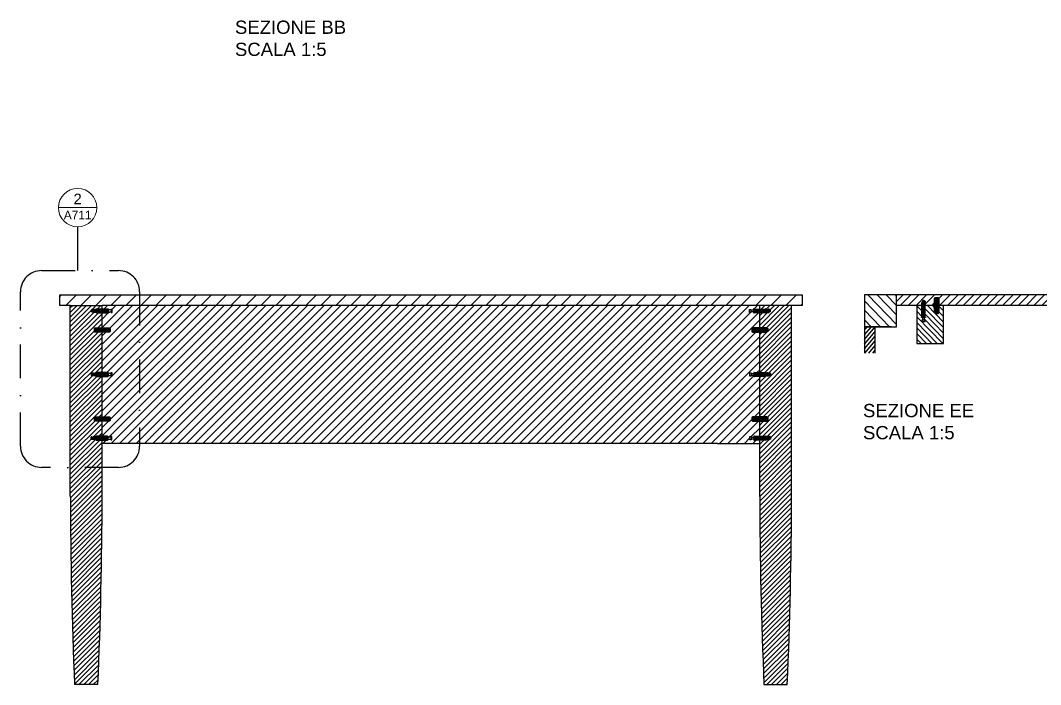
# Model space of a CAD drawing. Header units: millimetres. Extents: x 233 to 6102, y 2 to 2508.
# Drawn here: x 4511.7 to 4704, y 1886 to 2011.3 of the extents above; entities that cross this region are included whole.
import ezdxf
from ezdxf.enums import TextEntityAlignment as Align

# ---------------------------------------------------------------- set-up
doc = ezdxf.new("R2010")
doc.units = ezdxf.units.MM
doc.linetypes.add('TRATTOPUNTO2', pattern=[12.7, 6.35, -3.175, 0, -3.175])
doc.layers.add('A-ANNO-SYMB', color=202, linetype='Continuous', lineweight=18)
for name, color, linetype in [('ALTRE LINEE', 70, 'Continuous'), ('CONTRONO SEZIONI', 26, 'Continuous'), ('G-ANNO-GEOMETRY', 7, 'Continuous'), ('SIMBOLI', 201, 'Continuous'), ('Viti', 3, 'Continuous')]:
    doc.layers.add(name, color=color, linetype=linetype)
doc.styles.add('ARIAL', font='arial.ttf')
doc.styles.get("Standard").update_dxf_attribs({"font": 'arial.ttf'})

# ---------------------------------------------------------------- blocks, each defined once
blk = doc.blocks.new('DETAGLI')
at = {"layer": 'A-ANNO-SYMB', "linetype": 'Continuous'}
blk.add_line((486.66, 356.17), (504.76, 356.17), dxfattribs=at)
blk.add_circle((495.71, 356.17), 9.05, dxfattribs=at)
for tag, p in [('TAVOLA', (495.71, 362.76)), ('SEZIONE', (495.71, 354.67))]:
    blk.add_attdef(tag, text='', height=5, dxfattribs=at).set_placement(p, align=Align.TOP_CENTER)

msp = doc.modelspace()

# ---------------------------------------------------------------- hatches: boundary and pattern name
at = {"layer": 'ALTRE LINEE'}
h = msp.add_hatch(dxfattribs=at)
h.set_pattern_fill('ANSI31', color=256, scale=0.63)
h.set_pattern_definition([(45, (4449.871, 2099.3109), (-1.41439, 1.41439), [])])
h.paths.add_polyline_path([(4659.07, 1957.49), (4659.07, 1959.49), (4519.07, 1959.49), (4519.07, 1957.49), (4521.07, 1957.48), (4527.07, 1957.48), (4535.06, 1957.48)])
h = msp.add_hatch(dxfattribs=at)
h.set_pattern_fill('ANSI31', color=256, scale=0.39, angle=269)
h.set_pattern_definition([(314, (4214.6004, 2010.1503), (0.8907225, 0.8601607), [])])
h.paths.add_polyline_path([(4676.86, 1959.49), (4670.86, 1959.49), (4670.86, 1953.49), (4676.86, 1953.49)])
h.paths.add_polyline_path([(4730.11, 1959.49), (4730.11, 1953.49), (4736.11, 1953.49), (4736.11, 1959.49)])
h = msp.add_hatch(dxfattribs=at)
h.set_pattern_fill('ANSI31', color=256, scale=0.33)
h.set_pattern_definition([(45, (4214.6004, 2010.1503), (-0.7408711, 0.7408711), [])])
edge = h.paths.add_edge_path()
edge.add_line((4722.12, 1957.49), (4722.12, 1958.86))
edge.add_line((4722.12, 1958.86), (4722.52, 1958.86))
edge.add_line((4722.52, 1958.86), (4722.52, 1959.49))
edge.add_line((4722.52, 1959.49), (4676.86, 1959.49))
edge.add_line((4676.86, 1959.49), (4676.86, 1957.49))
edge.add_line((4676.86, 1957.49), (4681.67, 1957.49))
edge.add_line((4681.67, 1957.49), (4681.67, 1957.55))
edge.add_line((4681.67, 1957.55), (4681.76, 1957.58))
edge.add_line((4681.76, 1957.58), (4681.76, 1957.68))
edge.add_line((4681.76, 1957.68), (4681.67, 1957.65))
edge.add_line((4681.67, 1957.65), (4681.67, 1957.72))
edge.add_line((4681.67, 1957.72), (4681.76, 1957.74))
edge.add_line((4681.76, 1957.74), (4681.76, 1957.82))
edge.add_line((4681.76, 1957.82), (4681.67, 1957.8))
edge.add_line((4681.67, 1957.8), (4681.67, 1957.86))
edge.add_line((4681.67, 1957.86), (4681.76, 1957.88))
edge.add_line((4681.76, 1957.88), (4681.76, 1957.96))
edge.add_line((4681.76, 1957.96), (4681.67, 1957.94))
edge.add_line((4681.67, 1957.94), (4681.67, 1958))
edge.add_line((4681.67, 1958), (4681.76, 1958.02))
edge.add_line((4681.76, 1958.02), (4681.76, 1958.1))
edge.add_line((4681.76, 1958.1), (4681.67, 1958.08))
edge.add_line((4681.67, 1958.08), (4681.67, 1958.14))
edge.add_line((4681.67, 1958.14), (4681.76, 1958.16))
edge.add_line((4681.76, 1958.16), (4681.76, 1958.34))
edge.add_arc((4681.96, 1958.14), 0.285, 43.7004, 136.2996, ccw=False)
edge.add_line((4682.17, 1958.34), (4682.17, 1958.28))
edge.add_line((4682.17, 1958.28), (4682.25, 1958.3))
edge.add_line((4682.25, 1958.3), (4682.25, 1958.24))
edge.add_line((4682.25, 1958.24), (4682.17, 1958.21))
edge.add_line((4682.17, 1958.21), (4682.17, 1958.14))
edge.add_line((4682.17, 1958.14), (4682.25, 1958.16))
edge.add_line((4682.25, 1958.16), (4682.25, 1958.1))
edge.add_line((4682.25, 1958.1), (4682.17, 1958.07))
edge.add_line((4682.17, 1958.07), (4682.17, 1958))
edge.add_line((4682.17, 1958), (4682.25, 1958.02))
edge.add_line((4682.25, 1958.02), (4682.25, 1957.96))
edge.add_line((4682.25, 1957.96), (4682.17, 1957.93))
edge.add_line((4682.17, 1957.93), (4682.17, 1957.85))
edge.add_line((4682.17, 1957.85), (4682.25, 1957.88))
edge.add_line((4682.25, 1957.88), (4682.25, 1957.81))
edge.add_line((4682.25, 1957.81), (4682.17, 1957.79))
edge.add_line((4682.17, 1957.79), (4682.17, 1957.69))
edge.add_line((4682.17, 1957.69), (4682.25, 1957.71))
edge.add_line((4682.25, 1957.71), (4682.25, 1957.65))
edge.add_line((4682.25, 1957.65), (4682.17, 1957.63))
edge.add_line((4682.17, 1957.63), (4682.17, 1957.49))
edge.add_line((4682.17, 1957.49), (4684.05, 1957.49))
edge.add_line((4684.05, 1957.49), (4684.05, 1958.86))
edge.add_line((4684.05, 1958.86), (4684.17, 1959.01))
edge.add_line((4684.17, 1959.01), (4684.73, 1959.01))
edge.add_line((4684.73, 1959.01), (4684.85, 1958.86))
edge.add_line((4684.85, 1958.86), (4684.85, 1957.49))
edge.add_line((4684.85, 1957.49), (4722.12, 1957.49))
h.paths.add_polyline_path([(4724.81, 1957.49), (4724.81, 1957.63), (4725.02, 1957.57), (4725.02, 1959.49), (4722.52, 1959.49), (4722.52, 1958.86), (4722.92, 1958.86), (4722.92, 1957.49)])
h.paths.add_polyline_path([(4725.02, 1957.79), (4725.3, 1957.72), (4725.3, 1957.67), (4725.25, 1957.67), (4725.22, 1957.68), (4725.22, 1957.49), (4730.11, 1957.49), (4730.11, 1959.49), (4725.02, 1959.49)])
h = msp.add_hatch(dxfattribs=at)
h.set_pattern_fill('ANSI31', color=256, scale=0.2)
h.set_pattern_definition([(45, (4233.1882, 1985.3174), (-0.4490128, 0.4490128), [])])
h.paths.add_polyline_path([(4527.07, 1944.11), (4525.97, 1944.11), (4525.97, 1944.08), (4525.91, 1944.08), (4525.91, 1944.19), (4525.85, 1944.19), (4525.71, 1944.68), (4525.7, 1944.68), (4525.7, 1944.77), (4525.75, 1944.77), (4525.78, 1944.68), (4525.91, 1944.68), (4525.91, 1944.85), (4525.97, 1944.85), (4527.07, 1944.83), (4527.07, 1952.48), (4525.72, 1952.48), (4525.57, 1952.6), (4525.57, 1952.88), (4525.57, 1953.17), (4525.72, 1953.28), (4527.07, 1953.28), (4527.07, 1956.11), (4526, 1956.11), (4526, 1956.08), (4525.94, 1956.08), (4525.94, 1956.19), (4525.88, 1956.19), (4525.75, 1956.68), (4525.74, 1956.68), (4525.74, 1956.77), (4525.79, 1956.77), (4525.81, 1956.68), (4525.94, 1956.68), (4525.94, 1956.85), (4526, 1956.85), (4527.07, 1956.83), (4527.07, 1957.48), (4521.07, 1957.48), (4521.07, 1921.48, 0.009914), (4521.87, 1885.98), (4526.27, 1885.98, 0.009912), (4527.07, 1921.48), (4527.07, 1932.11), (4525.94, 1932.11), (4525.94, 1932.08), (4525.88, 1932.08), (4525.88, 1932.19), (4525.82, 1932.19), (4525.68, 1932.68), (4525.67, 1932.68), (4525.67, 1932.77), (4525.72, 1932.77), (4525.74, 1932.68), (4525.88, 1932.68), (4525.88, 1932.85), (4525.94, 1932.85), (4527.07, 1932.83), (4527.07, 1935.67), (4525.72, 1935.67), (4525.57, 1935.79), (4525.57, 1936.36), (4525.72, 1936.47), (4527.07, 1936.47)])
h.paths.add_polyline_path([(4525.07, 1944.27, -0.427564), (4525.07, 1944.68), (4525.12, 1944.68), (4525.12, 1944.77), (4525.17, 1944.77), (4525.19, 1944.68), (4525.26, 1944.68), (4525.26, 1944.77), (4525.31, 1944.77), (4525.33, 1944.68), (4525.4, 1944.68), (4525.4, 1944.77), (4525.45, 1944.77), (4525.47, 1944.68), (4525.54, 1944.68), (4525.54, 1944.77), (4525.59, 1944.77), (4525.75, 1944.19), (4525.69, 1944.19), (4525.67, 1944.27), (4525.6, 1944.27), (4525.6, 1944.19), (4525.55, 1944.19), (4525.52, 1944.27), (4525.46, 1944.27), (4525.46, 1944.19), (4525.41, 1944.19), (4525.38, 1944.27), (4525.31, 1944.27), (4525.31, 1944.19), (4525.26, 1944.19), (4525.24, 1944.27)], flags=16)
h.paths.add_polyline_path([(4525.09, 1932.77), (4525.14, 1932.77), (4525.16, 1932.68), (4525.23, 1932.68), (4525.23, 1932.77), (4525.28, 1932.77), (4525.3, 1932.68), (4525.37, 1932.68), (4525.37, 1932.77), (4525.42, 1932.77), (4525.44, 1932.68), (4525.51, 1932.68), (4525.51, 1932.77), (4525.56, 1932.77), (4525.7, 1932.27), (4525.71, 1932.27), (4525.71, 1932.19), (4525.66, 1932.19), (4525.63, 1932.27), (4525.56, 1932.27), (4525.56, 1932.19), (4525.51, 1932.19), (4525.49, 1932.27), (4525.42, 1932.27), (4525.42, 1932.19), (4525.37, 1932.19), (4525.35, 1932.27), (4525.28, 1932.27), (4525.28, 1932.19), (4525.23, 1932.19), (4525.21, 1932.27), (4525.03, 1932.27, -0.427564), (4525.03, 1932.68), (4525.09, 1932.68)], flags=16)
h.paths.add_polyline_path([(4525.3, 1956.19), (4525.27, 1956.27), (4525.1, 1956.27, -0.427564), (4525.1, 1956.68), (4525.15, 1956.68), (4525.15, 1956.77), (4525.2, 1956.77), (4525.22, 1956.68), (4525.29, 1956.68), (4525.29, 1956.77), (4525.34, 1956.77), (4525.36, 1956.68), (4525.43, 1956.68), (4525.43, 1956.77), (4525.48, 1956.77), (4525.51, 1956.68), (4525.58, 1956.68), (4525.58, 1956.77), (4525.63, 1956.77), (4525.76, 1956.27), (4525.77, 1956.27), (4525.77, 1956.19), (4525.72, 1956.19), (4525.7, 1956.27), (4525.63, 1956.27), (4525.63, 1956.19), (4525.58, 1956.19), (4525.56, 1956.27), (4525.49, 1956.27), (4525.49, 1956.19), (4525.44, 1956.19), (4525.42, 1956.27), (4525.35, 1956.27), (4525.35, 1956.19)], flags=16)
h = msp.add_hatch(dxfattribs=at)
h.set_pattern_fill('ANSI31', color=256, scale=0.35)
h.set_pattern_definition([(45, (4449.8709, 2099.3109), (-0.7857724, 0.7857724), [])])
h.paths.add_polyline_path([(4651.07, 1944.11), (4650.03, 1944.11), (4650.03, 1944.08), (4649.95, 1944.08), (4649.95, 1944.28), (4649.43, 1944.28), (4649.43, 1944.17), (4649.2, 1944.17), (4649.2, 1944.76), (4649.43, 1944.76), (4649.43, 1944.65), (4649.95, 1944.65), (4649.95, 1944.85), (4650.03, 1944.85), (4650.03, 1944.82), (4651.07, 1944.82), (4651.07, 1945.64), (4651.07, 1952.48), (4649.71, 1952.48), (4649.56, 1952.6), (4649.56, 1953.17), (4649.71, 1953.28), (4651.07, 1953.28), (4651.07, 1956.11), (4650, 1956.11), (4650, 1956.08), (4649.91, 1956.08), (4649.91, 1956.28), (4649.4, 1956.28), (4649.4, 1956.17), (4649.17, 1956.17), (4649.17, 1956.76), (4649.4, 1956.76), (4649.4, 1956.65), (4649.91, 1956.65), (4649.91, 1956.85), (4650, 1956.85), (4651.07, 1956.83), (4651.07, 1957.49), (4535.06, 1957.48), (4527.07, 1957.48), (4527.07, 1956.82), (4528.15, 1956.82), (4528.15, 1956.85), (4528.23, 1956.85), (4528.23, 1956.65), (4528.75, 1956.65), (4528.75, 1956.76), (4528.98, 1956.76), (4528.98, 1956.17), (4528.75, 1956.17), (4528.75, 1956.28), (4528.23, 1956.28), (4528.23, 1956.08), (4528.15, 1956.08), (4527.07, 1956.1), (4527.07, 1953.28), (4528.44, 1953.28), (4528.59, 1953.17), (4528.59, 1952.6), (4528.44, 1952.48), (4527.07, 1952.48), (4527.07, 1944.82), (4528.12, 1944.82), (4528.12, 1944.85), (4528.2, 1944.85), (4528.2, 1944.65), (4528.72, 1944.65), (4528.72, 1944.76), (4528.95, 1944.76), (4528.95, 1944.17), (4528.72, 1944.17), (4528.72, 1944.28), (4528.2, 1944.28), (4528.2, 1944.08), (4528.12, 1944.08), (4527.07, 1944.1), (4527.07, 1936.47), (4528.44, 1936.47), (4528.59, 1936.36), (4528.59, 1935.79), (4528.44, 1935.67), (4527.07, 1935.67), (4527.07, 1935.65), (4527.07, 1932.81), (4528.08, 1932.81), (4528.08, 1932.85), (4528.17, 1932.85), (4528.17, 1932.08), (4528.08, 1932.08), (4527.07, 1932.09), (4527.07, 1931.48), (4643.09, 1931.48), (4651.07, 1931.48), (4651.07, 1932.11), (4650.07, 1932.11), (4650.07, 1932.08), (4649.98, 1932.08), (4649.98, 1932.28), (4649.46, 1932.28), (4649.46, 1932.17), (4649.23, 1932.17), (4649.23, 1932.47), (4649.17, 1932.47), (4649.23, 1932.47), (4649.23, 1932.76), (4649.46, 1932.76), (4649.98, 1932.65), (4649.98, 1932.85), (4650.07, 1932.85), (4650.07, 1932.81), (4651.07, 1932.81), (4651.07, 1935.67), (4649.71, 1935.67), (4649.56, 1935.79), (4649.56, 1936.36), (4649.71, 1936.47), (4651.07, 1936.47), (4651.07, 1936.5)])
h.paths.add_polyline_path([(4528.92, 1932.17), (4528.69, 1932.17), (4528.69, 1932.76), (4528.92, 1932.76)], flags=16)
h = msp.add_hatch(dxfattribs=at)
h.set_pattern_fill('ANSI31', color=256, scale=0.2)
h.set_pattern_definition([(45, (4369.18823, 1985.3174), (-0.4490128, 0.4490128), [])])
h.paths.add_polyline_path([(4651.07, 1944.11), (4652.18, 1944.11), (4652.18, 1944.08), (4652.24, 1944.08), (4652.24, 1944.19), (4652.3, 1944.19), (4652.44, 1944.68), (4652.45, 1944.68), (4652.45, 1944.77), (4652.4, 1944.77), (4652.37, 1944.68), (4652.24, 1944.68), (4652.24, 1944.85), (4652.18, 1944.85), (4651.07, 1944.83), (4651.07, 1952.48), (4652.43, 1952.48), (4652.58, 1952.6), (4652.58, 1952.88), (4652.58, 1953.17), (4652.43, 1953.28), (4651.07, 1953.28), (4651.07, 1956.11), (4652.15, 1956.11), (4652.15, 1956.08), (4652.2, 1956.08), (4652.2, 1956.19), (4652.27, 1956.19), (4652.4, 1956.68), (4652.41, 1956.68), (4652.41, 1956.77), (4652.36, 1956.77), (4652.34, 1956.68), (4652.2, 1956.68), (4652.2, 1956.85), (4652.15, 1956.85), (4651.07, 1956.83), (4651.07, 1957.48), (4657.07, 1957.48), (4657.07, 1921.48, -0.009914), (4656.27, 1885.98), (4651.87, 1885.98, -0.009912), (4651.07, 1921.48), (4651.07, 1932.11), (4652.21, 1932.11), (4652.21, 1932.08), (4652.27, 1932.08), (4652.27, 1932.19), (4652.33, 1932.19), (4652.47, 1932.68), (4652.48, 1932.68), (4652.48, 1932.77), (4652.43, 1932.77), (4652.4, 1932.68), (4652.27, 1932.68), (4652.27, 1932.85), (4652.21, 1932.85), (4651.07, 1932.83), (4651.07, 1935.67), (4652.43, 1935.67), (4652.58, 1935.79), (4652.58, 1936.36), (4652.43, 1936.47), (4651.07, 1936.47)])
h.paths.add_polyline_path([(4653.08, 1944.27, 0.427564), (4653.08, 1944.68), (4653.03, 1944.68), (4653.03, 1944.77), (4652.98, 1944.77), (4652.96, 1944.68), (4652.89, 1944.68), (4652.89, 1944.77), (4652.84, 1944.77), (4652.82, 1944.68), (4652.75, 1944.68), (4652.75, 1944.77), (4652.7, 1944.77), (4652.68, 1944.68), (4652.61, 1944.68), (4652.61, 1944.77), (4652.56, 1944.77), (4652.4, 1944.19), (4652.46, 1944.19), (4652.48, 1944.27), (4652.55, 1944.27), (4652.55, 1944.19), (4652.6, 1944.19), (4652.63, 1944.27), (4652.69, 1944.27), (4652.69, 1944.19), (4652.74, 1944.19), (4652.77, 1944.27), (4652.84, 1944.27), (4652.84, 1944.19), (4652.88, 1944.19), (4652.91, 1944.27)], flags=16)
h.paths.add_polyline_path([(4653.06, 1932.77), (4653.01, 1932.77), (4652.99, 1932.68), (4652.92, 1932.68), (4652.92, 1932.77), (4652.87, 1932.77), (4652.85, 1932.68), (4652.78, 1932.68), (4652.78, 1932.77), (4652.73, 1932.77), (4652.71, 1932.68), (4652.64, 1932.68), (4652.64, 1932.77), (4652.59, 1932.77), (4652.45, 1932.27), (4652.44, 1932.27), (4652.44, 1932.19), (4652.49, 1932.19), (4652.52, 1932.27), (4652.59, 1932.27), (4652.59, 1932.19), (4652.64, 1932.19), (4652.66, 1932.27), (4652.73, 1932.27), (4652.73, 1932.19), (4652.78, 1932.19), (4652.8, 1932.27), (4652.87, 1932.27), (4652.87, 1932.19), (4652.92, 1932.19), (4652.94, 1932.27), (4653.12, 1932.27, 0.427564), (4653.12, 1932.68), (4653.06, 1932.68)], flags=16)
h.paths.add_polyline_path([(4652.85, 1956.19), (4652.88, 1956.27), (4653.05, 1956.27, 0.427564), (4653.05, 1956.68), (4653, 1956.68), (4653, 1956.77), (4652.95, 1956.77), (4652.93, 1956.68), (4652.86, 1956.68), (4652.86, 1956.77), (4652.81, 1956.77), (4652.79, 1956.68), (4652.72, 1956.68), (4652.72, 1956.77), (4652.67, 1956.77), (4652.64, 1956.68), (4652.57, 1956.68), (4652.57, 1956.77), (4652.52, 1956.77), (4652.39, 1956.27), (4652.38, 1956.27), (4652.38, 1956.19), (4652.43, 1956.19), (4652.45, 1956.27), (4652.52, 1956.27), (4652.52, 1956.19), (4652.57, 1956.19), (4652.59, 1956.27), (4652.66, 1956.27), (4652.66, 1956.19), (4652.71, 1956.19), (4652.73, 1956.27), (4652.8, 1956.27), (4652.8, 1956.19)], flags=16)
h = msp.add_hatch(dxfattribs=at)
h.set_pattern_fill('ANSI31', color=256, scale=0.23, angle=269)
h.set_pattern_definition([(314, (4214.6004, 2010.15034), (0.5252979, 0.5072743), [])])
h.paths.add_polyline_path([(4724.67, 1957.44), (4724.78, 1957.44), (4724.78, 1955.29), (4724.67, 1955.29)])
h.paths.add_polyline_path([(4724.97, 1955.29), (4724.78, 1955.29), (4724.78, 1957.44), (4724.97, 1957.44)])
h.paths.add_polyline_path([(4725.07, 1955.29), (4724.97, 1955.29), (4724.97, 1957.44), (4725.07, 1957.44)])
h.paths.add_polyline_path([(4725.27, 1955.29), (4725.07, 1955.29), (4725.07, 1957.44), (4725.27, 1957.44)])
h.paths.add_polyline_path([(4725.38, 1955.29), (4725.27, 1955.29), (4725.27, 1957.44), (4725.38, 1957.44)])
h.paths.add_polyline_path([(4725.21, 1955.2), (4725.21, 1954.69), (4724.84, 1954.69), (4724.84, 1955.2)])
h.paths.add_polyline_path([(4724.73, 1954.46), (4724.73, 1954.69), (4725.32, 1954.69), (4725.32, 1954.46)])
h.paths.add_polyline_path([(4680.7, 1950.29), (4685.7, 1950.29), (4685.7, 1957.49), (4684.85, 1957.49), (4684.85, 1956.14), (4684.73, 1955.99), (4684.45, 1955.99), (4684.17, 1955.99), (4684.05, 1956.14), (4684.05, 1957.49), (4682.34, 1957.49), (4682.34, 1957.44), (4682.3, 1955.29), (4682.34, 1955.29), (4682.34, 1955.2), (4682.13, 1955.2), (4682.13, 1954.69), (4682.25, 1954.69), (4682.25, 1954.46), (4681.66, 1954.46), (4681.66, 1954.69), (4681.77, 1954.69), (4681.77, 1955.2), (4681.56, 1955.2), (4681.56, 1955.29), (4681.6, 1957.44), (4681.56, 1957.44), (4680.7, 1957.45)])
h.paths.add_polyline_path([(4721.27, 1950.29), (4726.27, 1950.29), (4726.27, 1957.49), (4725.41, 1957.49), (4725.41, 1957.44), (4724.64, 1957.44), (4724.64, 1957.49), (4722.92, 1957.49), (4722.92, 1956.14), (4722.12, 1956.14), (4722.12, 1957.49), (4721.27, 1957.49)])
h = msp.add_hatch(dxfattribs=at)
h.set_pattern_fill('ANSI31', color=256, scale=0.18, angle=185)
h.set_pattern_definition([(230, (4214.6004, 2010.15034), (0.4377944, -0.3673531), [])])
h.paths.add_polyline_path([(4672.86, 1953.49), (4670.86, 1953.49), (4670.86, 1948.49), (4672.86, 1948.49)])

# ---------------------------------------------------------------- linework, layer by layer
for p, q in [((4519.07, 1957.49), (4519.07, 1959.49)), ((4519.07, 1959.49), (4534.83, 1959.49)), ((4519.07, 1959.49), (4659.07, 1959.49)), ((4659.07, 1959.49), (4659.07, 1957.49)), ((4730.11, 1959.49), (4676.86, 1959.49)), ((4521.07, 1957.48), (4519.07, 1957.49)), ((4521.07, 1921.48), (4521.07, 1957.48)), ((4521.07, 1957.48), (4527.07, 1957.48)), ((4527.07, 1956.82), (4527.07, 1957.48)), ((4535.06, 1957.48), (4527.07, 1957.48)), ((4659.07, 1957.49), (4535.06, 1957.48)), ((4651.07, 1956.82), (4651.07, 1957.48)), ((4659.07, 1957.49), (4657.07, 1957.49)), ((4657.07, 1921.48), (4657.07, 1957.48)), ((4684.05, 1957.49), (4676.86, 1957.49)), ((4680.7, 1957.49), (4680.7, 1950.29)), ((4722.12, 1957.49), (4684.85, 1957.49)), ((4685.7, 1950.29), (4685.7, 1957.49)), ((4527.07, 1953.28), (4527.07, 1956.11)), ((4651.07, 1953.28), (4651.07, 1956.11)), ((4675.89, 1953.49), (4670.86, 1953.49)), ((4670.86, 1953.49), (4670.86, 1948.49)), ((4672.86, 1948.49), (4672.86, 1953.49)), ((4527.07, 1944.82), (4527.07, 1952.48)), ((4651.07, 1944.82), (4651.07, 1952.48)), ((4680.7, 1950.29), (4685.7, 1950.29)), ((4527.07, 1944.82), (4527.07, 1945.64)), ((4651.07, 1944.82), (4651.07, 1945.64)), ((4527.07, 1936.47), (4527.07, 1944.11)), ((4651.07, 1936.47), (4651.07, 1944.11)), ((4527.07, 1932.82), (4527.07, 1935.67)), ((4651.07, 1932.82), (4651.07, 1935.67)), ((4527.07, 1921.48), (4527.07, 1932.11)), ((4651.07, 1921.48), (4651.07, 1932.11)), ((4643.09, 1931.48), (4527.07, 1931.48)), ((4643.09, 1931.48), (4651.07, 1931.48)), ((4526.27, 1885.98), (4521.87, 1885.98)), ((4651.87, 1885.98), (4656.27, 1885.98))]:
    msp.add_line(p, q, dxfattribs=at)
msp.add_lwpolyline([(4676.86, 1953.49), (4676.86, 1959.49), (4670.86, 1959.49), (4670.86, 1953.49), (4676.86, 1953.49)], dxfattribs=at)
for centre, start, end in [((5416.63, 1923.91), 180.15499, 182.42692), ((3631.52, 1923.91), 357.57308, 359.84501), ((5546.63, 1923.91), 180.15499, 182.42692), ((3761.52, 1923.91), 357.57308, 359.84501)]:
    msp.add_arc(centre, 895.56, start, end, dxfattribs=at)
at = {"layer": 'CONTRONO SEZIONI', "linetype": 'TRATTOPUNTO2'}
for points in [[(4515.66, 1964.07), (4530.14, 1964.07)], [(4511.66, 1930.96), (4511.66, 1960.07)], [(4511.66, 1930.96), (4511.66, 1960.07)], [(4534.14, 1960.07), (4534.14, 1930.96)], [(4530.14, 1926.96), (4515.66, 1926.96)]]:
    msp.add_lwpolyline(points, dxfattribs=at)
for centre, start, end in [((4515.66, 1960.07), 90, 180), ((4530.14, 1960.07), 0, 90), ((4515.66, 1930.96), 180, 270), ((4530.14, 1930.96), 270, 0)]:
    msp.add_arc(centre, 4, start, end, dxfattribs=at)
at = {"layer": 'G-ANNO-GEOMETRY'}
for p, q in [((4527.07, 1936.5), (4527.07, 1936.47)), ((4527.07, 1935.67), (4527.07, 1935.65)), ((4651.07, 1936.5), (4651.07, 1936.47)), ((4651.07, 1935.67), (4651.07, 1935.65))]:
    msp.add_line(p, q, dxfattribs=at)
at = {"layer": 'SIMBOLI', "lineweight": -3}
msp.add_line((4522.45, 1972.33), (4522.45, 1964.07), dxfattribs=at)
at = {"layer": 'Viti'}
for p, q in [((4684.05, 1958.86), (4684.17, 1959.01)), ((4684.05, 1956.14), (4684.05, 1958.86)), ((4684.85, 1958.86), (4684.05, 1958.86)), ((4684.17, 1959.01), (4684.73, 1959.01)), ((4684.17, 1958.76), (4684.17, 1956.23)), ((4684.31, 1958.76), (4684.31, 1956.23)), ((4684.45, 1958.76), (4684.45, 1956.23)), ((4684.59, 1958.76), (4684.59, 1956.23)), ((4684.73, 1959.01), (4684.85, 1958.86)), ((4684.73, 1958.76), (4684.73, 1956.22)), ((4684.85, 1958.86), (4684.85, 1956.14)), ((4525.16, 1956.68), (4525.1, 1956.68)), ((4525.15, 1956.77), (4525.2, 1956.77)), ((4525.15, 1956.77), (4525.15, 1956.72)), ((4525.3, 1956.19), (4525.15, 1956.72)), ((4525.2, 1956.77), (4525.35, 1956.24)), ((4525.3, 1956.68), (4525.22, 1956.68)), ((4525.29, 1956.77), (4525.34, 1956.77)), ((4525.29, 1956.77), (4525.29, 1956.72)), ((4525.44, 1956.19), (4525.29, 1956.72)), ((4525.34, 1956.77), (4525.49, 1956.24)), ((4525.44, 1956.68), (4525.36, 1956.68)), ((4525.43, 1956.77), (4525.48, 1956.77)), ((4525.43, 1956.77), (4525.43, 1956.72)), ((4525.58, 1956.19), (4525.43, 1956.72)), ((4525.48, 1956.77), (4525.63, 1956.24)), ((4525.59, 1956.68), (4525.51, 1956.68)), ((4525.58, 1956.77), (4525.63, 1956.77)), ((4525.58, 1956.77), (4525.58, 1956.72)), ((4525.72, 1956.19), (4525.58, 1956.72)), ((4525.63, 1956.77), (4525.77, 1956.24)), ((4525.75, 1956.68), (4525.65, 1956.68)), ((4525.74, 1956.77), (4525.79, 1956.77)), ((4525.74, 1956.77), (4525.74, 1956.72)), ((4525.88, 1956.19), (4525.74, 1956.72)), ((4525.79, 1956.77), (4525.93, 1956.24)), ((4525.94, 1956.68), (4525.81, 1956.68)), ((4528.15, 1956.08), (4528.15, 1956.85)), ((4528.15, 1956.85), (4528.23, 1956.85)), ((4528.23, 1956.85), (4528.23, 1956.08)), ((4649.91, 1956.85), (4649.91, 1956.08)), ((4650, 1956.85), (4649.91, 1956.85)), ((4650, 1956.08), (4650, 1956.85)), ((4652.2, 1956.68), (4652.34, 1956.68)), ((4652.36, 1956.77), (4652.22, 1956.24)), ((4652.27, 1956.19), (4652.41, 1956.72)), ((4652.41, 1956.77), (4652.36, 1956.77)), ((4652.52, 1956.77), (4652.38, 1956.24)), ((4652.4, 1956.68), (4652.5, 1956.68)), ((4652.41, 1956.77), (4652.41, 1956.72)), ((4652.43, 1956.19), (4652.57, 1956.72)), ((4652.57, 1956.77), (4652.52, 1956.77)), ((4652.67, 1956.77), (4652.52, 1956.24)), ((4652.56, 1956.68), (4652.64, 1956.68)), ((4652.57, 1956.77), (4652.57, 1956.72)), ((4652.57, 1956.19), (4652.72, 1956.72)), ((4652.81, 1956.77), (4652.66, 1956.24)), ((4652.72, 1956.77), (4652.67, 1956.77)), ((4652.71, 1956.19), (4652.86, 1956.72)), ((4652.71, 1956.68), (4652.79, 1956.68)), ((4652.72, 1956.77), (4652.72, 1956.72)), ((4652.95, 1956.77), (4652.8, 1956.24)), ((4652.86, 1956.77), (4652.81, 1956.77)), ((4652.85, 1956.19), (4653, 1956.72)), ((4652.85, 1956.68), (4652.93, 1956.68)), ((4652.86, 1956.77), (4652.86, 1956.72)), ((4653, 1956.77), (4652.95, 1956.77)), ((4652.99, 1956.68), (4653.05, 1956.68)), ((4653, 1956.77), (4653, 1956.72)), ((4681.67, 1958.14), (4682.2, 1958.29)), ((4681.67, 1958), (4682.2, 1958.15)), ((4681.67, 1958.09), (4681.67, 1958.14)), ((4681.72, 1958.09), (4681.67, 1958.09)), ((4681.67, 1957.86), (4682.2, 1958.01)), ((4681.67, 1957.95), (4681.67, 1958)), ((4681.72, 1957.95), (4681.67, 1957.95)), ((4681.67, 1957.72), (4682.2, 1957.86)), ((4681.67, 1957.81), (4681.67, 1957.86)), ((4681.72, 1957.81), (4681.67, 1957.81)), ((4681.67, 1957.67), (4681.67, 1957.72)), ((4681.67, 1957.55), (4682.2, 1957.7)), ((4681.72, 1957.67), (4681.67, 1957.67)), ((4681.67, 1957.5), (4681.67, 1957.55)), ((4681.72, 1957.5), (4681.67, 1957.5)), ((4682.25, 1958.24), (4681.72, 1958.09)), ((4682.25, 1958.1), (4681.72, 1957.95)), ((4682.25, 1957.96), (4681.72, 1957.81)), ((4682.25, 1957.81), (4681.72, 1957.67)), ((4682.25, 1957.65), (4681.72, 1957.5)), ((4681.76, 1958.34), (4681.76, 1958.16)), ((4681.76, 1958.1), (4681.76, 1958.02)), ((4681.76, 1957.96), (4681.76, 1957.88)), ((4681.76, 1957.82), (4681.76, 1957.74)), ((4681.76, 1957.68), (4681.76, 1957.58)), ((4681.76, 1957.51), (4681.76, 1957.49)), ((4682.17, 1958.28), (4682.17, 1958.34)), ((4682.17, 1958.14), (4682.17, 1958.21)), ((4682.17, 1958), (4682.17, 1958.07)), ((4682.17, 1957.85), (4682.17, 1957.93)), ((4682.17, 1957.69), (4682.17, 1957.79)), ((4682.17, 1957.49), (4682.17, 1957.63)), ((4682.25, 1958.29), (4682.2, 1958.29)), ((4682.25, 1958.15), (4682.2, 1958.15)), ((4682.25, 1958.01), (4682.2, 1958.01)), ((4682.25, 1957.86), (4682.2, 1957.86)), ((4682.25, 1957.7), (4682.2, 1957.7)), ((4682.25, 1958.29), (4682.25, 1958.24)), ((4682.25, 1958.15), (4682.25, 1958.1)), ((4682.25, 1958.01), (4682.25, 1957.96)), ((4682.25, 1957.86), (4682.25, 1957.81)), ((4682.25, 1957.7), (4682.25, 1957.65)), ((4525.1, 1956.27), (4525.27, 1956.27)), ((4525.35, 1956.19), (4525.3, 1956.19)), ((4525.34, 1956.27), (4525.42, 1956.27)), ((4525.35, 1956.24), (4525.35, 1956.19)), ((4525.49, 1956.19), (4525.44, 1956.19)), ((4525.48, 1956.27), (4525.56, 1956.27)), ((4525.49, 1956.24), (4525.49, 1956.19)), ((4525.63, 1956.19), (4525.58, 1956.19)), ((4525.62, 1956.27), (4525.7, 1956.27)), ((4525.63, 1956.24), (4525.63, 1956.19)), ((4525.77, 1956.19), (4525.72, 1956.19)), ((4525.76, 1956.27), (4525.86, 1956.27)), ((4525.77, 1956.24), (4525.77, 1956.19)), ((4525.93, 1956.19), (4525.88, 1956.19)), ((4525.92, 1956.27), (4525.94, 1956.27)), ((4525.93, 1956.24), (4525.93, 1956.19)), ((4528.23, 1956.08), (4528.15, 1956.08)), ((4649.91, 1956.08), (4650, 1956.08)), ((4652.23, 1956.27), (4652.2, 1956.27)), ((4652.22, 1956.24), (4652.22, 1956.19)), ((4652.22, 1956.19), (4652.27, 1956.19)), ((4652.39, 1956.27), (4652.29, 1956.27)), ((4652.38, 1956.24), (4652.38, 1956.19)), ((4652.38, 1956.19), (4652.43, 1956.19)), ((4652.53, 1956.27), (4652.45, 1956.27)), ((4652.52, 1956.24), (4652.52, 1956.19)), ((4652.52, 1956.19), (4652.57, 1956.19)), ((4652.67, 1956.27), (4652.59, 1956.27)), ((4652.66, 1956.24), (4652.66, 1956.19)), ((4652.66, 1956.19), (4652.71, 1956.19)), ((4652.81, 1956.27), (4652.73, 1956.27)), ((4652.8, 1956.24), (4652.8, 1956.19)), ((4652.8, 1956.19), (4652.85, 1956.19)), ((4653.05, 1956.27), (4652.88, 1956.27)), ((4681.56, 1955.2), (4681.56, 1955.29)), ((4681.56, 1955.29), (4682.34, 1955.29)), ((4682.34, 1955.2), (4681.56, 1955.2)), ((4682.34, 1955.29), (4682.34, 1955.2)), ((4684.85, 1956.14), (4684.05, 1956.14)), ((4684.05, 1956.14), (4684.17, 1955.99)), ((4684.17, 1955.99), (4684.73, 1955.99)), ((4684.45, 1955.99), (4684.7, 1955.99)), ((4684.73, 1955.99), (4684.85, 1956.14)), ((4525.72, 1953.28), (4525.57, 1953.17)), ((4525.57, 1953.17), (4525.57, 1952.6)), ((4525.72, 1952.48), (4525.72, 1953.28)), ((4525.72, 1953.28), (4528.44, 1953.28)), ((4528.34, 1953.17), (4525.81, 1953.17)), ((4528.34, 1953.02), (4525.81, 1953.02)), ((4528.34, 1952.88), (4525.81, 1952.88)), ((4528.34, 1952.74), (4525.81, 1952.74)), ((4528.44, 1953.28), (4528.59, 1953.17)), ((4528.44, 1952.48), (4528.44, 1953.28)), ((4528.59, 1953.17), (4528.59, 1952.6)), ((4649.71, 1953.28), (4649.56, 1953.17)), ((4649.56, 1953.17), (4649.56, 1952.6)), ((4652.43, 1953.28), (4649.71, 1953.28)), ((4649.71, 1952.48), (4649.71, 1953.28)), ((4649.81, 1953.17), (4652.34, 1953.17)), ((4649.81, 1953.02), (4652.34, 1953.02)), ((4649.81, 1952.88), (4652.34, 1952.88)), ((4649.81, 1952.74), (4652.34, 1952.74)), ((4652.43, 1952.48), (4652.43, 1953.28)), ((4652.43, 1953.28), (4652.58, 1953.17)), ((4652.58, 1953.17), (4652.58, 1952.6)), ((4525.57, 1952.6), (4525.72, 1952.48)), ((4528.44, 1952.48), (4525.72, 1952.48)), ((4528.34, 1952.6), (4525.8, 1952.6)), ((4528.59, 1952.6), (4528.44, 1952.48)), ((4649.56, 1952.6), (4649.71, 1952.48)), ((4649.71, 1952.48), (4652.43, 1952.48)), ((4649.81, 1952.6), (4652.35, 1952.6)), ((4652.58, 1952.6), (4652.43, 1952.48)), ((4525.13, 1944.68), (4525.07, 1944.68)), ((4525.07, 1944.27), (4525.24, 1944.27)), ((4525.12, 1944.77), (4525.17, 1944.77)), ((4525.12, 1944.77), (4525.12, 1944.72)), ((4525.26, 1944.19), (4525.12, 1944.72)), ((4525.17, 1944.77), (4525.31, 1944.24)), ((4525.27, 1944.68), (4525.19, 1944.68)), ((4525.26, 1944.77), (4525.31, 1944.77)), ((4525.26, 1944.77), (4525.26, 1944.72)), ((4525.41, 1944.19), (4525.26, 1944.72)), ((4525.31, 1944.19), (4525.26, 1944.19)), ((4525.31, 1944.77), (4525.46, 1944.24)), ((4525.31, 1944.27), (4525.38, 1944.27)), ((4525.31, 1944.24), (4525.31, 1944.19)), ((4525.41, 1944.68), (4525.33, 1944.68)), ((4525.4, 1944.77), (4525.45, 1944.77)), ((4525.4, 1944.77), (4525.4, 1944.72)), ((4525.55, 1944.19), (4525.4, 1944.72)), ((4525.46, 1944.19), (4525.41, 1944.19)), ((4525.45, 1944.77), (4525.6, 1944.24)), ((4525.45, 1944.27), (4525.52, 1944.27)), ((4525.46, 1944.24), (4525.46, 1944.19)), ((4525.55, 1944.68), (4525.47, 1944.68)), ((4525.54, 1944.77), (4525.59, 1944.77)), ((4525.54, 1944.77), (4525.54, 1944.72)), ((4525.69, 1944.19), (4525.54, 1944.72)), ((4525.6, 1944.19), (4525.55, 1944.19)), ((4525.59, 1944.77), (4525.74, 1944.24)), ((4525.59, 1944.27), (4525.67, 1944.27)), ((4525.6, 1944.24), (4525.6, 1944.19)), ((4525.71, 1944.68), (4525.62, 1944.68)), ((4525.74, 1944.19), (4525.69, 1944.19)), ((4525.7, 1944.77), (4525.75, 1944.77)), ((4525.7, 1944.77), (4525.7, 1944.72)), ((4525.85, 1944.19), (4525.7, 1944.72)), ((4525.73, 1944.27), (4525.83, 1944.27)), ((4525.74, 1944.24), (4525.74, 1944.19)), ((4525.75, 1944.77), (4525.9, 1944.24)), ((4525.91, 1944.68), (4525.78, 1944.68)), ((4525.9, 1944.19), (4525.85, 1944.19)), ((4525.89, 1944.27), (4525.91, 1944.27)), ((4525.9, 1944.24), (4525.9, 1944.19)), ((4528.12, 1944.08), (4528.12, 1944.85)), ((4528.12, 1944.85), (4528.2, 1944.85)), ((4528.2, 1944.08), (4528.12, 1944.08)), ((4528.2, 1944.85), (4528.2, 1944.08)), ((4649.95, 1944.85), (4649.95, 1944.08)), ((4650.03, 1944.85), (4649.95, 1944.85)), ((4649.95, 1944.08), (4650.03, 1944.08)), ((4650.03, 1944.08), (4650.03, 1944.85)), ((4652.24, 1944.68), (4652.37, 1944.68)), ((4652.26, 1944.27), (4652.24, 1944.27)), ((4652.4, 1944.77), (4652.25, 1944.24)), ((4652.25, 1944.24), (4652.25, 1944.19)), ((4652.25, 1944.19), (4652.3, 1944.19)), ((4652.3, 1944.19), (4652.45, 1944.72)), ((4652.42, 1944.27), (4652.32, 1944.27)), ((4652.45, 1944.77), (4652.4, 1944.77)), ((4652.56, 1944.77), (4652.41, 1944.24)), ((4652.41, 1944.24), (4652.41, 1944.19)), ((4652.41, 1944.19), (4652.46, 1944.19)), ((4652.44, 1944.68), (4652.53, 1944.68)), ((4652.45, 1944.77), (4652.45, 1944.72)), ((4652.46, 1944.19), (4652.61, 1944.72)), ((4652.56, 1944.27), (4652.48, 1944.27)), ((4652.7, 1944.77), (4652.55, 1944.24)), ((4652.55, 1944.24), (4652.55, 1944.19)), ((4652.55, 1944.19), (4652.6, 1944.19)), ((4652.61, 1944.77), (4652.56, 1944.77)), ((4652.6, 1944.19), (4652.75, 1944.72)), ((4652.6, 1944.68), (4652.68, 1944.68)), ((4652.61, 1944.77), (4652.61, 1944.72)), ((4652.7, 1944.27), (4652.63, 1944.27)), ((4652.84, 1944.77), (4652.69, 1944.24)), ((4652.69, 1944.24), (4652.69, 1944.19)), ((4652.69, 1944.19), (4652.74, 1944.19)), ((4652.75, 1944.77), (4652.7, 1944.77)), ((4652.74, 1944.19), (4652.89, 1944.72)), ((4652.74, 1944.68), (4652.82, 1944.68)), ((4652.75, 1944.77), (4652.75, 1944.72)), ((4652.84, 1944.27), (4652.77, 1944.27)), ((4652.89, 1944.77), (4652.84, 1944.77)), ((4652.98, 1944.77), (4652.84, 1944.24)), ((4652.84, 1944.24), (4652.84, 1944.19)), ((4652.84, 1944.19), (4652.88, 1944.19)), ((4652.88, 1944.19), (4653.03, 1944.72)), ((4652.88, 1944.68), (4652.96, 1944.68)), ((4652.89, 1944.77), (4652.89, 1944.72)), ((4653.08, 1944.27), (4652.91, 1944.27)), ((4653.03, 1944.77), (4652.98, 1944.77)), ((4653.02, 1944.68), (4653.08, 1944.68)), ((4653.03, 1944.77), (4653.03, 1944.72)), ((4525.72, 1936.47), (4525.57, 1936.36)), ((4525.57, 1936.36), (4525.57, 1935.79)), ((4525.57, 1935.79), (4525.72, 1935.67)), ((4525.72, 1935.67), (4525.72, 1936.47)), ((4525.72, 1936.47), (4528.44, 1936.47)), ((4528.44, 1935.67), (4525.72, 1935.67)), ((4528.34, 1935.79), (4525.8, 1935.79)), ((4528.34, 1936.36), (4525.81, 1936.36)), ((4528.34, 1936.21), (4525.81, 1936.21)), ((4528.34, 1936.07), (4525.81, 1936.07)), ((4528.34, 1935.93), (4525.81, 1935.93)), ((4528.44, 1936.47), (4528.59, 1936.36)), ((4528.44, 1935.67), (4528.44, 1936.47)), ((4528.59, 1935.79), (4528.44, 1935.67)), ((4528.59, 1936.36), (4528.59, 1935.79)), ((4649.71, 1936.47), (4649.56, 1936.36)), ((4649.56, 1936.36), (4649.56, 1935.79)), ((4649.56, 1935.79), (4649.71, 1935.67)), ((4652.43, 1936.47), (4649.71, 1936.47)), ((4649.71, 1935.67), (4649.71, 1936.47)), ((4649.71, 1935.67), (4652.43, 1935.67)), ((4649.81, 1936.36), (4652.34, 1936.36)), ((4649.81, 1936.21), (4652.34, 1936.21)), ((4649.81, 1936.07), (4652.34, 1936.07)), ((4649.81, 1935.93), (4652.34, 1935.93)), ((4649.81, 1935.79), (4652.35, 1935.79)), ((4652.43, 1935.67), (4652.43, 1936.47)), ((4652.43, 1936.47), (4652.58, 1936.36)), ((4652.58, 1935.79), (4652.43, 1935.67)), ((4652.58, 1936.36), (4652.58, 1935.79)), ((4525.1, 1932.68), (4525.03, 1932.68)), ((4525.03, 1932.27), (4525.21, 1932.27)), ((4525.09, 1932.77), (4525.14, 1932.77)), ((4525.09, 1932.77), (4525.09, 1932.72)), ((4525.23, 1932.19), (4525.09, 1932.72)), ((4525.14, 1932.77), (4525.28, 1932.24)), ((4525.24, 1932.68), (4525.16, 1932.68)), ((4525.23, 1932.77), (4525.28, 1932.77)), ((4525.23, 1932.77), (4525.23, 1932.72)), ((4525.37, 1932.19), (4525.23, 1932.72)), ((4525.28, 1932.19), (4525.23, 1932.19)), ((4525.27, 1932.27), (4525.35, 1932.27)), ((4525.28, 1932.77), (4525.42, 1932.24)), ((4525.28, 1932.24), (4525.28, 1932.19)), ((4525.38, 1932.68), (4525.3, 1932.68)), ((4525.37, 1932.77), (4525.42, 1932.77)), ((4525.37, 1932.77), (4525.37, 1932.72)), ((4525.51, 1932.19), (4525.37, 1932.72)), ((4525.42, 1932.19), (4525.37, 1932.19)), ((4525.41, 1932.27), (4525.49, 1932.27)), ((4525.42, 1932.77), (4525.56, 1932.24)), ((4525.42, 1932.24), (4525.42, 1932.19)), ((4525.52, 1932.68), (4525.44, 1932.68)), ((4525.51, 1932.77), (4525.56, 1932.77)), ((4525.51, 1932.77), (4525.51, 1932.72)), ((4525.66, 1932.19), (4525.51, 1932.72)), ((4525.56, 1932.19), (4525.51, 1932.19)), ((4525.55, 1932.27), (4525.63, 1932.27)), ((4525.56, 1932.77), (4525.71, 1932.24)), ((4525.56, 1932.24), (4525.56, 1932.19)), ((4525.68, 1932.68), (4525.58, 1932.68)), ((4525.71, 1932.19), (4525.66, 1932.19)), ((4525.67, 1932.77), (4525.72, 1932.77)), ((4525.67, 1932.77), (4525.67, 1932.72)), ((4525.82, 1932.19), (4525.67, 1932.72)), ((4525.7, 1932.27), (4525.8, 1932.27)), ((4525.71, 1932.24), (4525.71, 1932.19)), ((4525.72, 1932.77), (4525.87, 1932.24)), ((4525.88, 1932.68), (4525.74, 1932.68)), ((4525.87, 1932.19), (4525.82, 1932.19)), ((4525.86, 1932.27), (4525.88, 1932.27)), ((4525.87, 1932.24), (4525.87, 1932.19)), ((4528.08, 1932.08), (4528.08, 1932.85)), ((4528.08, 1932.85), (4528.17, 1932.85)), ((4528.17, 1932.08), (4528.08, 1932.08)), ((4528.17, 1932.85), (4528.17, 1932.08)), ((4649.98, 1932.85), (4649.98, 1932.08)), ((4650.07, 1932.85), (4649.98, 1932.85)), ((4649.98, 1932.08), (4650.07, 1932.08)), ((4650.07, 1932.08), (4650.07, 1932.85)), ((4652.27, 1932.68), (4652.4, 1932.68)), ((4652.29, 1932.27), (4652.27, 1932.27)), ((4652.43, 1932.77), (4652.28, 1932.24)), ((4652.28, 1932.24), (4652.28, 1932.19)), ((4652.28, 1932.19), (4652.33, 1932.19)), ((4652.33, 1932.19), (4652.48, 1932.72)), ((4652.45, 1932.27), (4652.35, 1932.27)), ((4652.48, 1932.77), (4652.43, 1932.77)), ((4652.59, 1932.77), (4652.44, 1932.24)), ((4652.44, 1932.24), (4652.44, 1932.19)), ((4652.44, 1932.19), (4652.49, 1932.19)), ((4652.47, 1932.68), (4652.57, 1932.68)), ((4652.48, 1932.77), (4652.48, 1932.72)), ((4652.49, 1932.19), (4652.64, 1932.72)), ((4652.59, 1932.27), (4652.52, 1932.27)), ((4652.64, 1932.77), (4652.59, 1932.77)), ((4652.73, 1932.77), (4652.59, 1932.24)), ((4652.59, 1932.24), (4652.59, 1932.19)), ((4652.59, 1932.19), (4652.64, 1932.19)), ((4652.63, 1932.68), (4652.71, 1932.68)), ((4652.64, 1932.77), (4652.64, 1932.72)), ((4652.64, 1932.19), (4652.78, 1932.72)), ((4652.74, 1932.27), (4652.66, 1932.27)), ((4652.78, 1932.77), (4652.73, 1932.77)), ((4652.87, 1932.77), (4652.73, 1932.24)), ((4652.73, 1932.24), (4652.73, 1932.19)), ((4652.73, 1932.19), (4652.78, 1932.19)), ((4652.77, 1932.68), (4652.85, 1932.68)), ((4652.78, 1932.77), (4652.78, 1932.72)), ((4652.78, 1932.19), (4652.92, 1932.72)), ((4652.88, 1932.27), (4652.8, 1932.27)), ((4652.92, 1932.77), (4652.87, 1932.77)), ((4653.01, 1932.77), (4652.87, 1932.24)), ((4652.87, 1932.24), (4652.87, 1932.19)), ((4652.87, 1932.19), (4652.92, 1932.19)), ((4652.91, 1932.68), (4652.99, 1932.68)), ((4652.92, 1932.77), (4652.92, 1932.72)), ((4652.92, 1932.19), (4653.06, 1932.72)), ((4653.12, 1932.27), (4652.94, 1932.27)), ((4653.06, 1932.77), (4653.01, 1932.77)), ((4653.05, 1932.68), (4653.12, 1932.68)), ((4653.06, 1932.77), (4653.06, 1932.72))]:
    msp.add_line(p, q, dxfattribs=at)
for points in [[(4526, 1956.85), (4526, 1956.08), (4525.94, 1956.08), (4525.94, 1956.85), (4526, 1956.85)], [(4528.15, 1956.82), (4526, 1956.82), (4526, 1956.71), (4528.15, 1956.71)], [(4528.75, 1956.65), (4528.23, 1956.65), (4528.23, 1956.28), (4528.75, 1956.28)], [(4528.98, 1956.76), (4528.75, 1956.76), (4528.75, 1956.17), (4528.98, 1956.17), (4528.98, 1956.76)], [(4649.17, 1956.76), (4649.4, 1956.76), (4649.4, 1956.17), (4649.17, 1956.17), (4649.17, 1956.76)], [(4649.4, 1956.65), (4649.91, 1956.65), (4649.91, 1956.28), (4649.4, 1956.28)], [(4650, 1956.82), (4652.15, 1956.82), (4652.15, 1956.71), (4650, 1956.71)], [(4652.15, 1956.85), (4652.15, 1956.08), (4652.2, 1956.08), (4652.2, 1956.85), (4652.15, 1956.85)], [(4682.34, 1957.44), (4681.56, 1957.44), (4681.56, 1957.49), (4682.34, 1957.49), (4682.34, 1957.44)], [(4681.71, 1955.29), (4681.71, 1957.44), (4681.6, 1957.44), (4681.6, 1955.29)], [(4682, 1955.29), (4682, 1957.44), (4681.9, 1957.44), (4681.9, 1955.29)], [(4682.3, 1955.29), (4682.3, 1957.44), (4682.19, 1957.44), (4682.19, 1955.29)], [(4528.15, 1956.52), (4526, 1956.52), (4526, 1956.42), (4528.15, 1956.42)], [(4528.15, 1956.22), (4526, 1956.22), (4526, 1956.11), (4528.15, 1956.11)], [(4650, 1956.52), (4652.15, 1956.52), (4652.15, 1956.42), (4650, 1956.42)], [(4650, 1956.22), (4652.15, 1956.22), (4652.15, 1956.11), (4650, 1956.11)], [(4682.25, 1954.46), (4682.25, 1954.69), (4681.66, 1954.69), (4681.66, 1954.46), (4682.25, 1954.46)], [(4682.13, 1954.69), (4682.13, 1955.2), (4681.77, 1955.2), (4681.77, 1954.69)], [(4525.97, 1944.85), (4525.97, 1944.08), (4525.91, 1944.08), (4525.91, 1944.85), (4525.97, 1944.85)], [(4528.12, 1944.82), (4525.97, 1944.82), (4525.97, 1944.71), (4528.12, 1944.71)], [(4528.12, 1944.52), (4525.97, 1944.52), (4525.97, 1944.42), (4528.12, 1944.42)], [(4528.12, 1944.22), (4525.97, 1944.22), (4525.97, 1944.11), (4528.12, 1944.11)], [(4528.72, 1944.65), (4528.2, 1944.65), (4528.2, 1944.28), (4528.72, 1944.28)], [(4528.95, 1944.76), (4528.72, 1944.76), (4528.72, 1944.17), (4528.95, 1944.17), (4528.95, 1944.76)], [(4649.2, 1944.76), (4649.43, 1944.76), (4649.43, 1944.17), (4649.2, 1944.17), (4649.2, 1944.76)], [(4649.43, 1944.65), (4649.95, 1944.65), (4649.95, 1944.28), (4649.43, 1944.28)], [(4650.03, 1944.82), (4652.18, 1944.82), (4652.18, 1944.71), (4650.03, 1944.71)], [(4650.03, 1944.52), (4652.18, 1944.52), (4652.18, 1944.42), (4650.03, 1944.42)], [(4650.03, 1944.22), (4652.18, 1944.22), (4652.18, 1944.11), (4650.03, 1944.11)], [(4652.18, 1944.85), (4652.18, 1944.08), (4652.24, 1944.08), (4652.24, 1944.85), (4652.18, 1944.85)], [(4525.94, 1932.85), (4525.94, 1932.08), (4525.88, 1932.08), (4525.88, 1932.85), (4525.94, 1932.85)], [(4528.08, 1932.81), (4525.94, 1932.81), (4525.94, 1932.71), (4528.08, 1932.71)], [(4528.08, 1932.51), (4525.94, 1932.51), (4525.94, 1932.41), (4528.08, 1932.41)], [(4528.08, 1932.22), (4525.94, 1932.22), (4525.94, 1932.11), (4528.08, 1932.11)], [(4528.69, 1932.65), (4528.17, 1932.65), (4528.17, 1932.28), (4528.69, 1932.28)], [(4528.92, 1932.76), (4528.69, 1932.76), (4528.69, 1932.17), (4528.92, 1932.17), (4528.92, 1932.76)], [(4649.23, 1932.76), (4649.46, 1932.76), (4649.46, 1932.17), (4649.23, 1932.17), (4649.23, 1932.76)], [(4649.46, 1932.65), (4649.98, 1932.65), (4649.98, 1932.28), (4649.46, 1932.28)], [(4650.07, 1932.81), (4652.21, 1932.81), (4652.21, 1932.71), (4650.07, 1932.71)], [(4650.07, 1932.51), (4652.21, 1932.51), (4652.21, 1932.41), (4650.07, 1932.41)], [(4650.07, 1932.22), (4652.21, 1932.22), (4652.21, 1932.11), (4650.07, 1932.11)], [(4652.21, 1932.85), (4652.21, 1932.08), (4652.27, 1932.08), (4652.27, 1932.85), (4652.21, 1932.85)]]:
    msp.add_lwpolyline(points, dxfattribs=at)
for centre, start, end in [((4525.29, 1956.48), 133.7004, 226.2996), ((4652.85, 1956.48), 313.7004, 46.2996), ((4681.96, 1958.14), 43.7004, 136.2996), ((4525.26, 1944.48), 133.7004, 226.2996), ((4652.89, 1944.48), 313.7004, 46.2996), ((4525.23, 1932.48), 133.7004, 226.2996), ((4652.92, 1932.48), 313.7004, 46.2996)]:
    msp.add_arc(centre, 0.285, start, end, dxfattribs=at)

# ---------------------------------------------------------------- block references
at = {"layer": 'SIMBOLI'}
ref = msp.add_blockref('DETAGLI', (4324.16, 1833.48), dxfattribs=dict(at, xscale=0.4, yscale=0.4, zscale=0.4))
ref.add_attrib('SEZIONE', 'A711', dxfattribs={"layer": 'A-ANNO-SYMB', "linetype": 'Continuous', "height": 1.6, "style": 'ARIAL'}).set_placement((4522.45, 1975.35), align=Align.TOP_CENTER)
ref.add_attrib('TAVOLA', '2', dxfattribs={"layer": 'A-ANNO-SYMB', "linetype": 'Continuous', "height": 2, "style": 'ARIAL'}).set_placement((4522.45, 1978.58), align=Align.TOP_CENTER)

# ---------------------------------------------------------------- texts
at = {"layer": 'G-ANNO-GEOMETRY', "lineweight": -3, "char_height": 2.5, "attachment_point": 1}
for s, heights, insert in [('SEZIONE BB\\PSCALA 1:5', [11.63], (4552.12, 2011.22)), ('SEZIONE EE\\PSCALA 1:5', [0], (4670.55, 1938.92))]:
    msp.add_mtext_dynamic_manual_height_columns(s, width=34.7088, gutter_width=12.5, heights=heights, dxfattribs=dict(at, insert=insert))

doc.saveas('drawing.dxf')
